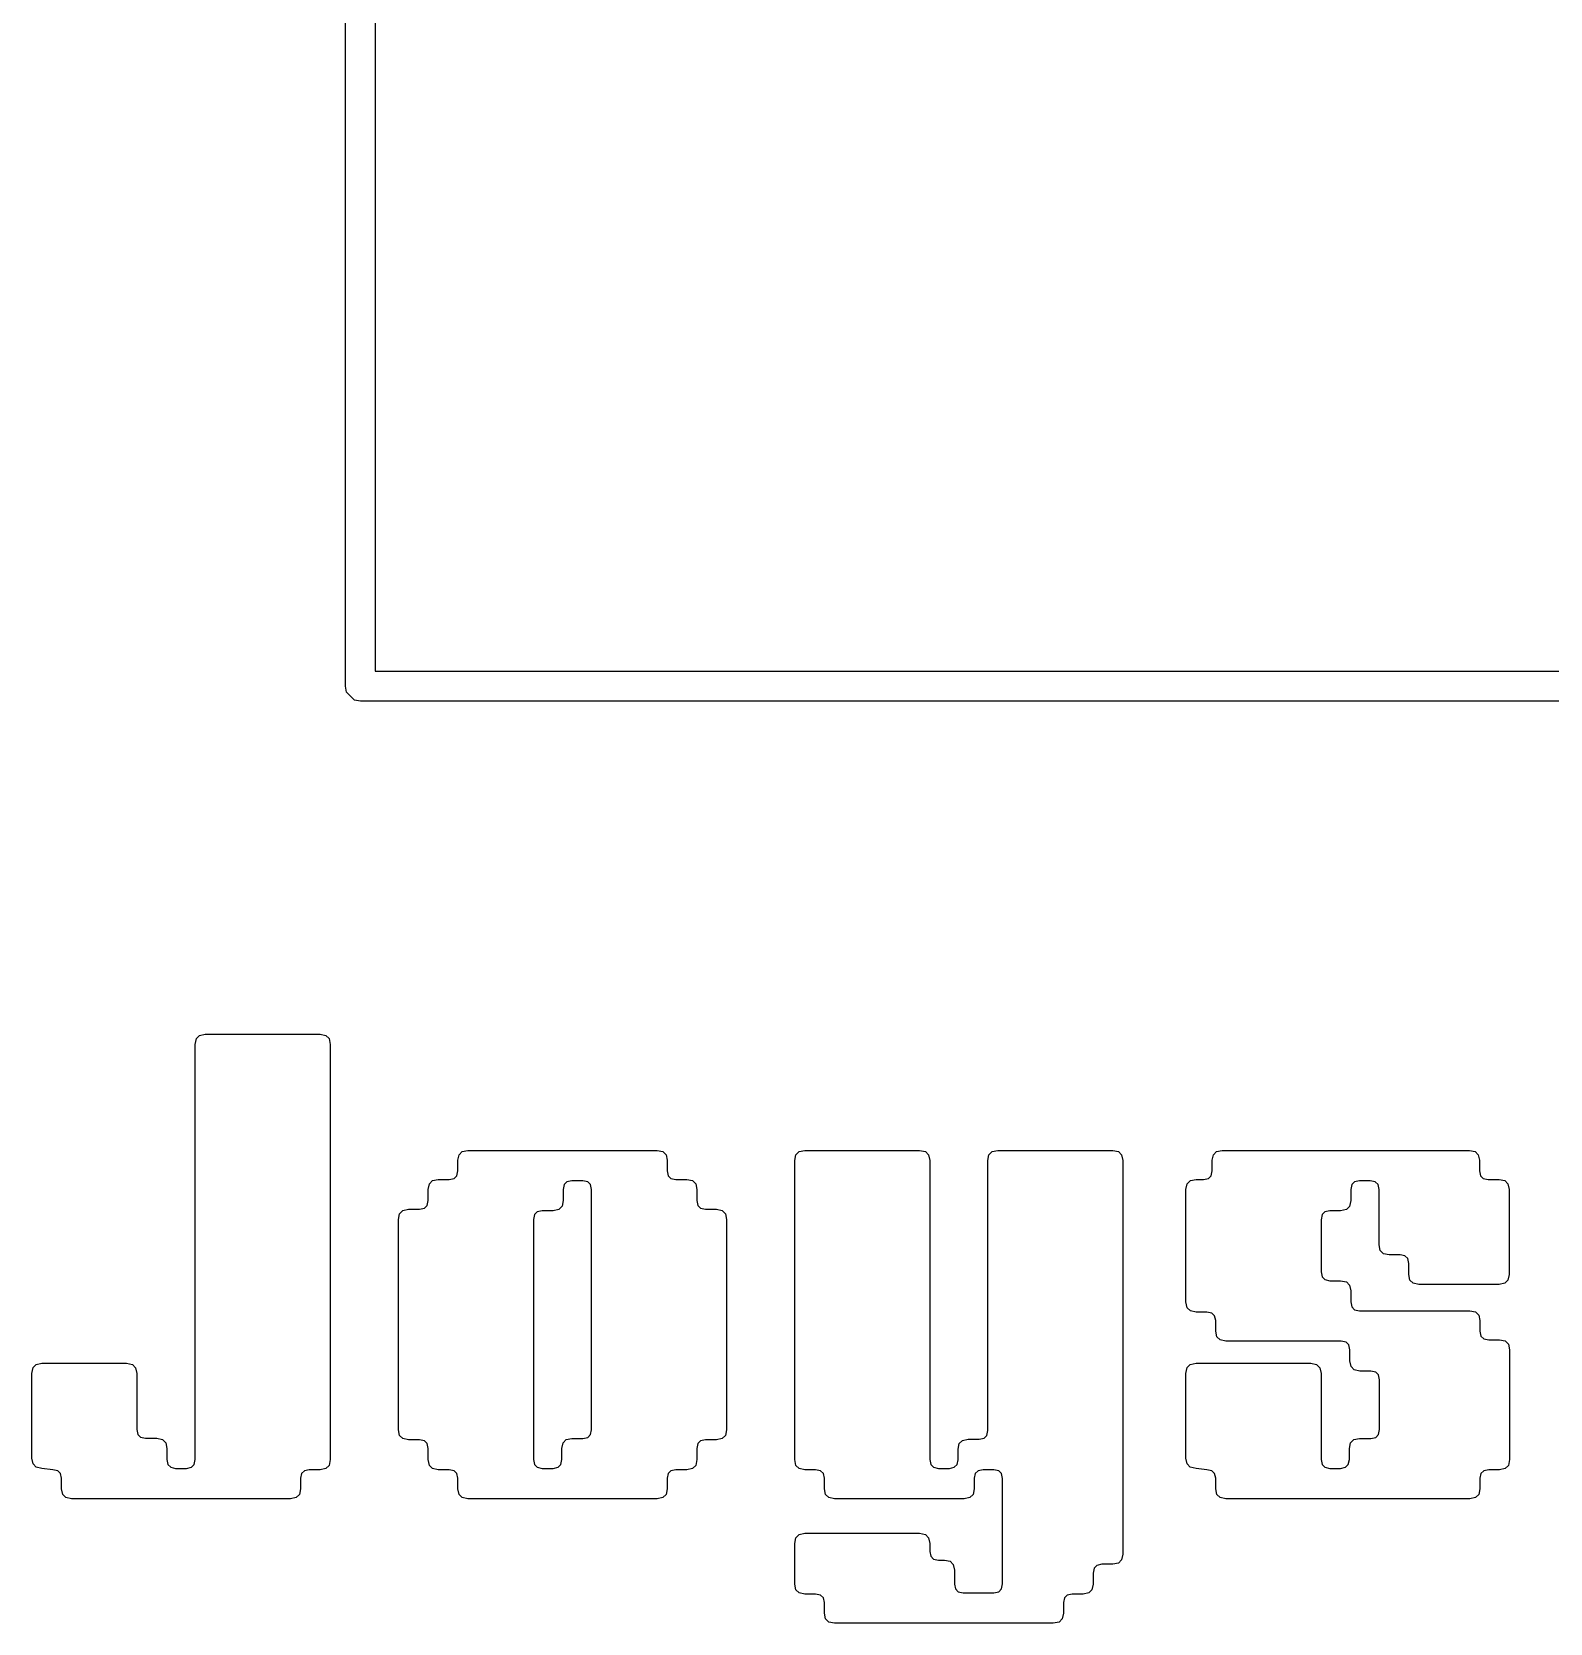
# Model space of a CAD drawing. Header units: millimetres. Extents: x 60 to 220, y -152 to -53.
# Drawn here: x 98.16 to 104.59, y -130.27 to -123.52 of the extents above; entities that cross this region are included whole.
import ezdxf

# ---------------------------------------------------------------- set-up
doc = ezdxf.new("R2010")
doc.units = ezdxf.units.MM
doc.layers.add('F.Silkscreen', color=41, linetype='CONTINUOUS', true_color=0xf2eda1)

msp = doc.modelspace()

# ---------------------------------------------------------------- linework, layer by layer
at = {"layer": 'F.Silkscreen', "linetype": 'CONTINUOUS'}
for p, q in [((99.6135, -120), (99.6135, -126.2365)), ((99.4865, -126.3), (99.4865, -120.0635)), ((99.6135, -126.2365), (110.3865, -126.2365)), ((99.491334, -126.3243), (99.4865, -126.3)), ((99.5257, -126.358666), (99.491334, -126.3243)), ((99.55, -126.3635), (99.5257, -126.358666)), ((110.45, -126.3635), (99.55, -126.3635)), ((98.85021, -127.81829), (98.855232, -127.793947)), ((98.855232, -127.793947), (98.868709, -127.780449)), ((98.868709, -127.780449), (98.892983, -127.775425)), ((98.892983, -127.775425), (99.379972, -127.775425)), ((99.379972, -127.775425), (99.404246, -127.780449)), ((99.404246, -127.780449), (99.417723, -127.793947)), ((99.417723, -127.793947), (99.422745, -127.81829)), ((98.85021, -129.579036), (98.85021, -127.81829)), ((99.422745, -127.81829), (99.422745, -129.579036)), ((99.981728, -128.27278), (100.006089, -128.267819)), ((100.006089, -128.267819), (100.807786, -128.267819)), ((100.807786, -128.267819), (100.832146, -128.27278)), ((101.409454, -128.272849), (101.433719, -128.267819)), ((101.433719, -128.267819), (101.920617, -128.267819)), ((101.920617, -128.267819), (101.944882, -128.272849)), ((102.22792, -128.272855), (102.252177, -128.267819)), ((102.252177, -128.267819), (102.739075, -128.267819)), ((102.739075, -128.267819), (102.76334, -128.272849)), ((103.17902, -128.272784), (103.203441, -128.267819)), ((103.203441, -128.267819), (104.250602, -128.267819)), ((104.250602, -128.267819), (104.274963, -128.27278)), ((99.963316, -128.309767), (99.968293, -128.286031)), ((99.963316, -128.35483), (99.963316, -128.309767)), ((99.968293, -128.286031), (99.981728, -128.27278)), ((100.832146, -128.27278), (100.845582, -128.286031)), ((100.845582, -128.286031), (100.850559, -128.309767)), ((100.850559, -128.309767), (100.850559, -128.35483)), ((101.390946, -128.310775), (101.395972, -128.286372)), ((101.390946, -129.578945), (101.390946, -128.310775)), ((101.395972, -128.286372), (101.409454, -128.272849)), ((101.944882, -128.272849), (101.958363, -128.286372)), ((101.958363, -128.286372), (101.96339, -128.310775)), ((101.96339, -128.310775), (101.96339, -129.578945)), ((102.209404, -128.310867), (102.214435, -128.286402)), ((102.209404, -129.455755), (102.209404, -128.310867)), ((102.214435, -128.286402), (102.22792, -128.272855)), ((102.76334, -128.272849), (102.776821, -128.286372)), ((102.776821, -128.286372), (102.781848, -128.310775)), ((102.781848, -128.310775), (102.781848, -129.980022)), ((103.160577, -128.309767), (103.16556, -128.286039)), ((103.160577, -128.35483), (103.160577, -128.309767)), ((103.16556, -128.286039), (103.17902, -128.272784)), ((104.274963, -128.27278), (104.288398, -128.286031)), ((104.288398, -128.286031), (104.293375, -128.309767)), ((104.293375, -128.309767), (104.293375, -128.35483)), ((99.842501, -128.409501), (99.855987, -128.395953)), ((99.855987, -128.395953), (99.880243, -128.390917)), ((99.880243, -128.390917), (99.926405, -128.390917)), ((99.926405, -128.390917), (99.947438, -128.386644)), ((99.947438, -128.386644), (99.959027, -128.37524)), ((99.959027, -128.37524), (99.963316, -128.35483)), ((100.425897, -128.401128), (100.414257, -128.412829)), ((100.446825, -128.396779), (100.425897, -128.401128)), ((100.493079, -128.396779), (100.446825, -128.396779)), ((100.514007, -128.401128), (100.493079, -128.396779)), ((100.525646, -128.412829), (100.514007, -128.401128)), ((100.850559, -128.35483), (100.854854, -128.375231)), ((100.854854, -128.375231), (100.866468, -128.386639)), ((100.866468, -128.386639), (100.887561, -128.390917)), ((100.887561, -128.390917), (100.933723, -128.390917)), ((100.933723, -128.390917), (100.957979, -128.395953)), ((100.957979, -128.395953), (100.971465, -128.409501)), ((103.05443, -128.409593), (103.067928, -128.395972)), ((103.067928, -128.395972), (103.092158, -128.390917)), ((103.092158, -128.390917), (103.123666, -128.390917)), ((103.123666, -128.390917), (103.144699, -128.386644)), ((103.144699, -128.386644), (103.156288, -128.37524)), ((103.156288, -128.37524), (103.160577, -128.35483)), ((103.763776, -128.401146), (103.752124, -128.412921)), ((103.784678, -128.396779), (103.763776, -128.401146)), ((103.83084, -128.396779), (103.784678, -128.396779)), ((103.851803, -128.401103), (103.83084, -128.396779)), ((103.863426, -128.412705), (103.851803, -128.401103)), ((104.293375, -128.35483), (104.297664, -128.37524)), ((104.297664, -128.37524), (104.309253, -128.386644)), ((104.309253, -128.386644), (104.330286, -128.390917)), ((104.330286, -128.390917), (104.37654, -128.390917)), ((104.37654, -128.390917), (104.400831, -128.395929)), ((104.400831, -128.395929), (104.4143, -128.409377)), ((99.83747, -128.433965), (99.842501, -128.409501)), ((99.83747, -128.480493), (99.83747, -128.433965)), ((100.414257, -128.412829), (100.409914, -128.433965)), ((100.409914, -128.433965), (100.409914, -128.480493)), ((100.52999, -128.433965), (100.525646, -128.412829)), ((100.52999, -129.452091), (100.52999, -128.433965)), ((100.971465, -128.409501), (100.976496, -128.433965)), ((100.976496, -128.433965), (100.976496, -128.480493)), ((103.049385, -128.43424), (103.05443, -128.409593)), ((103.049385, -128.91033), (103.049385, -128.43424)), ((103.752124, -128.412921), (103.747767, -128.43424)), ((103.747767, -128.43424), (103.747767, -128.480951)), ((103.867751, -128.433599), (103.863426, -128.412705)), ((103.867751, -128.668072), (103.867751, -128.433599)), ((104.4143, -128.409377), (104.419313, -128.433599)), ((104.419313, -128.433599), (104.419313, -128.793735)), ((99.711532, -128.560727), (99.716563, -128.536263)), ((99.716563, -128.536263), (99.730049, -128.522715)), ((99.730049, -128.522715), (99.754305, -128.517679)), ((99.754305, -128.517679), (99.800467, -128.517679)), ((99.800467, -128.517679), (99.821456, -128.513326)), ((99.821456, -128.513326), (99.83312, -128.501621)), ((99.83312, -128.501621), (99.83747, -128.480493)), ((100.28832, -128.539591), (100.283976, -128.560727)), ((100.299959, -128.52789), (100.28832, -128.539591)), ((100.320887, -128.523541), (100.299959, -128.52789)), ((100.367141, -128.523541), (100.320887, -128.523541)), ((100.391397, -128.518505), (100.367141, -128.523541)), ((100.404883, -128.504957), (100.391397, -128.518505)), ((100.409914, -128.480493), (100.404883, -128.504957)), ((100.976496, -128.480493), (100.98084, -128.50163)), ((100.98084, -128.50163), (100.992479, -128.513331)), ((100.992479, -128.513331), (101.013407, -128.517679)), ((101.013407, -128.517679), (101.059569, -128.517679)), ((101.059569, -128.517679), (101.083886, -128.52272)), ((101.083886, -128.52272), (101.097397, -128.536272)), ((101.097397, -128.536272), (101.102434, -128.560727)), ((103.626186, -128.540416), (103.621829, -128.561734)), ((103.637838, -128.528641), (103.626186, -128.540416)), ((103.658741, -128.524274), (103.637838, -128.528641)), ((103.704903, -128.524274), (103.658741, -128.524274)), ((103.729194, -128.519214), (103.704903, -128.524274)), ((103.742716, -128.505589), (103.729194, -128.519214)), ((103.747767, -128.480951), (103.742716, -128.505589)), ((99.711532, -129.452091), (99.711532, -128.560727)), ((100.283976, -128.560727), (100.283976, -129.578853)), ((101.102434, -128.560727), (101.102434, -129.452091)), ((103.621829, -128.561734), (103.621829, -128.782835)), ((103.872769, -128.692354), (103.867751, -128.668072)), ((103.886242, -128.705827), (103.872769, -128.692354)), ((103.910525, -128.710845), (103.886242, -128.705827)), ((103.956778, -128.710845), (103.910525, -128.710845)), ((103.977741, -128.715168), (103.956778, -128.710845)), ((103.989364, -128.726771), (103.977741, -128.715168)), ((103.993689, -128.747664), (103.989364, -128.726771)), ((103.621829, -128.782835), (103.626186, -128.804154)), ((103.626186, -128.804154), (103.637838, -128.815929)), ((103.993689, -128.793735), (103.993689, -128.747664)), ((103.998702, -128.817956), (103.993689, -128.793735)), ((104.419313, -128.793735), (104.4143, -128.817956)), ((103.637838, -128.815929), (103.658741, -128.820296)), ((103.658741, -128.820296), (103.704903, -128.820296)), ((103.704903, -128.820296), (103.729194, -128.825356)), ((103.729194, -128.825356), (103.742716, -128.838981)), ((103.742716, -128.838981), (103.747767, -128.863619)), ((103.747767, -128.863619), (103.747767, -128.91033)), ((104.012171, -128.831405), (103.998702, -128.817956)), ((104.036462, -128.836416), (104.012171, -128.831405)), ((104.37654, -128.836416), (104.036462, -128.836416)), ((104.400831, -128.831405), (104.37654, -128.836416)), ((104.4143, -128.817956), (104.400831, -128.831405)), ((103.05443, -128.934976), (103.049385, -128.91033)), ((103.067928, -128.948598), (103.05443, -128.934976)), ((103.747767, -128.91033), (103.752124, -128.931649)), ((103.752124, -128.931649), (103.763776, -128.943424)), ((103.763776, -128.943424), (103.784678, -128.947791)), ((103.092158, -128.953653), (103.067928, -128.948598)), ((103.13832, -128.953653), (103.092158, -128.953653)), ((103.159414, -128.957931), (103.13832, -128.953653)), ((103.171028, -128.969339), (103.159414, -128.957931)), ((103.175323, -128.98974), (103.171028, -128.969339)), ((103.175323, -129.034802), (103.175323, -128.98974)), ((103.784678, -128.947791), (104.252709, -128.947791)), ((104.252709, -128.947791), (104.277069, -128.952752)), ((104.277069, -128.952752), (104.290505, -128.966003)), ((104.290505, -128.966003), (104.295482, -128.98974)), ((104.295482, -128.98974), (104.295482, -129.034802)), ((103.1803, -129.058539), (103.175323, -129.034802)), ((103.193735, -129.07179), (103.1803, -129.058539)), ((103.218096, -129.076751), (103.193735, -129.07179)), ((103.707009, -129.076751), (103.218096, -129.076751)), ((103.727938, -129.0811), (103.707009, -129.076751)), ((103.739577, -129.092801), (103.727938, -129.0811)), ((104.295482, -129.034802), (104.299771, -129.055212)), ((104.299771, -129.055212), (104.31136, -129.066616)), ((104.31136, -129.066616), (104.332393, -129.070889)), ((104.332393, -129.070889), (104.378555, -129.070889)), ((104.378555, -129.070889), (104.402811, -129.075926)), ((104.402811, -129.075926), (104.416297, -129.089473)), ((103.74392, -129.113937), (103.739577, -129.092801)), ((103.74392, -129.160465), (103.74392, -129.113937)), ((104.416297, -129.089473), (104.421328, -129.113937)), ((104.421328, -129.113937), (104.421328, -129.578853)), ((98.15769, -129.213222), (98.162703, -129.189)), ((98.15769, -129.573358), (98.15769, -129.213222)), ((98.162703, -129.189), (98.176172, -129.175552)), ((98.176172, -129.175552), (98.200463, -129.17054)), ((98.200463, -129.17054), (98.559408, -129.17054)), ((98.559408, -129.17054), (98.583647, -129.175589)), ((98.583647, -129.175589), (98.597141, -129.189186)), ((98.597141, -129.189186), (98.602181, -129.213771)), ((98.602181, -129.213771), (98.602181, -129.451359)), ((103.049385, -129.213222), (103.054398, -129.189)), ((103.049385, -129.573358), (103.049385, -129.213222)), ((103.054398, -129.189), (103.067868, -129.175552)), ((103.067868, -129.175552), (103.092158, -129.17054)), ((103.092158, -129.17054), (103.579056, -129.17054)), ((103.579056, -129.17054), (103.603295, -129.175589)), ((103.603295, -129.175589), (103.616789, -129.189186)), ((103.616789, -129.189186), (103.621829, -129.213771)), ((103.621829, -129.213771), (103.621829, -129.57867)), ((103.748958, -129.184921), (103.74392, -129.160465)), ((103.762468, -129.198472), (103.748958, -129.184921)), ((103.786785, -129.203513), (103.762468, -129.198472)), ((103.832947, -129.203513), (103.786785, -129.203513)), ((103.853867, -129.207868), (103.832947, -129.203513)), ((103.86551, -129.219594), (103.853867, -129.207868)), ((103.869858, -129.240791), (103.86551, -129.219594)), ((103.869858, -129.452), (103.869858, -129.240791)), ((98.602181, -129.451359), (98.606533, -129.472616)), ((98.606533, -129.472616), (98.618181, -129.484367)), ((98.618181, -129.484367), (98.639092, -129.488728)), ((99.716563, -129.476555), (99.711532, -129.452091)), ((99.730049, -129.490103), (99.716563, -129.476555)), ((100.493079, -129.489277), (100.514007, -129.484929)), ((100.514007, -129.484929), (100.525646, -129.473228)), ((100.525646, -129.473228), (100.52999, -129.452091)), ((101.097397, -129.476547), (101.083886, -129.490098)), ((101.102434, -129.452091), (101.097397, -129.476547)), ((102.193421, -129.488592), (102.20506, -129.476891)), ((102.20506, -129.476891), (102.209404, -129.455755)), ((103.832947, -129.489277), (103.853867, -129.484922)), ((103.853867, -129.484922), (103.86551, -129.473197)), ((103.86551, -129.473197), (103.869858, -129.452)), ((98.639092, -129.488728), (98.687361, -129.488728)), ((98.687361, -129.488728), (98.7116, -129.493776)), ((98.7116, -129.493776), (98.725094, -129.507373)), ((98.725094, -129.507373), (98.730134, -129.531959)), ((98.730134, -129.531959), (98.730134, -129.57867)), ((99.754305, -129.495139), (99.730049, -129.490103)), ((99.800467, -129.495139), (99.754305, -129.495139)), ((99.821456, -129.499492), (99.800467, -129.495139)), ((99.83312, -129.511197), (99.821456, -129.499492)), ((99.83747, -129.532325), (99.83312, -129.511197)), ((99.83747, -129.578853), (99.83747, -129.532325)), ((100.404052, -129.532325), (100.409083, -129.507861)), ((100.404052, -129.578853), (100.404052, -129.532325)), ((100.409083, -129.507861), (100.422569, -129.494314)), ((100.422569, -129.494314), (100.446825, -129.489277)), ((100.446825, -129.489277), (100.493079, -129.489277)), ((100.98084, -129.511189), (100.976496, -129.532325)), ((100.976496, -129.532325), (100.976496, -129.578853)), ((100.992479, -129.499488), (100.98084, -129.511189)), ((101.013407, -129.495139), (100.992479, -129.499488)), ((101.059569, -129.495139), (101.013407, -129.495139)), ((101.083886, -129.490098), (101.059569, -129.495139)), ((102.083466, -129.53489), (102.088443, -129.511153)), ((102.083466, -129.579952), (102.083466, -129.53489)), ((102.088443, -129.511153), (102.101878, -129.497902)), ((102.101878, -129.497902), (102.126239, -129.492941)), ((102.126239, -129.492941), (102.172492, -129.492941)), ((102.172492, -129.492941), (102.193421, -129.488592)), ((103.741905, -129.532325), (103.746936, -129.507861)), ((103.741905, -129.578853), (103.741905, -129.532325)), ((103.746936, -129.507861), (103.760422, -129.494314)), ((103.760422, -129.494314), (103.784678, -129.489277)), ((103.784678, -129.489277), (103.832947, -129.489277)), ((98.16269, -129.597597), (98.15769, -129.573358)), ((98.17611, -129.611037), (98.16269, -129.597597)), ((98.200279, -129.616039), (98.17611, -129.611037)), ((98.246441, -129.621901), (98.200279, -129.616039)), ((98.730134, -129.57867), (98.734492, -129.599919)), ((98.734492, -129.599919), (98.746165, -129.611674)), ((98.746165, -129.611674), (98.767137, -129.616039)), ((98.767137, -129.616039), (98.813298, -129.616039)), ((98.813298, -129.616039), (98.834244, -129.611703)), ((98.834244, -129.611703), (98.845875, -129.600052)), ((98.845875, -129.600052), (98.85021, -129.579036)), ((99.404246, -129.616877), (99.379972, -129.621901)), ((99.417723, -129.603379), (99.404246, -129.616877)), ((99.422745, -129.579036), (99.417723, -129.603379)), ((99.842501, -129.603317), (99.83747, -129.578853)), ((99.855987, -129.616865), (99.842501, -129.603317)), ((99.880243, -129.621901), (99.855987, -129.616865)), ((100.283976, -129.578853), (100.28832, -129.59999)), ((100.28832, -129.59999), (100.299959, -129.611691)), ((100.299959, -129.611691), (100.320887, -129.616039)), ((100.320887, -129.616039), (100.367141, -129.616039)), ((100.367141, -129.616039), (100.388069, -129.611691)), ((100.388069, -129.611691), (100.399709, -129.59999)), ((100.399709, -129.59999), (100.404052, -129.578853)), ((100.957979, -129.616865), (100.933723, -129.621901)), ((100.971465, -129.603317), (100.957979, -129.616865)), ((100.976496, -129.578853), (100.971465, -129.603317)), ((101.395972, -129.603348), (101.390946, -129.578945)), ((101.409454, -129.616871), (101.395972, -129.603348)), ((101.433719, -129.621901), (101.409454, -129.616871)), ((101.96339, -129.578945), (101.967729, -129.600021)), ((101.967729, -129.600021), (101.979364, -129.611697)), ((101.979364, -129.611697), (102.000301, -129.616039)), ((102.000301, -129.616039), (102.046555, -129.616039)), ((102.046555, -129.616039), (102.067588, -129.611766)), ((102.067588, -129.611766), (102.079177, -129.600362)), ((102.079177, -129.600362), (102.083466, -129.579952)), ((103.054386, -129.597597), (103.049385, -129.573358)), ((103.067806, -129.611037), (103.054386, -129.597597)), ((103.091975, -129.616039), (103.067806, -129.611037)), ((103.138137, -129.621901), (103.091975, -129.616039)), ((103.621829, -129.57867), (103.626182, -129.599928)), ((103.626182, -129.599928), (103.637829, -129.611678)), ((103.637829, -129.611678), (103.658741, -129.616039)), ((103.658741, -129.616039), (103.704903, -129.616039)), ((103.704903, -129.616039), (103.725892, -129.611686)), ((103.725892, -129.611686), (103.737556, -129.599981)), ((103.737556, -129.599981), (103.741905, -129.578853)), ((104.402811, -129.616865), (104.378555, -129.621901)), ((104.416297, -129.603317), (104.402811, -129.616865)), ((104.421328, -129.578853), (104.416297, -129.603317)), ((98.267657, -129.626188), (98.246441, -129.621901)), ((98.27932, -129.637604), (98.267657, -129.626188)), ((98.283627, -129.657988), (98.27932, -129.637604)), ((98.283627, -129.703051), (98.283627, -129.657988)), ((99.301103, -129.637587), (99.296808, -129.657988)), ((99.296808, -129.657988), (99.296808, -129.703051)), ((99.312717, -129.626179), (99.301103, -129.637587)), ((99.33381, -129.621901), (99.312717, -129.626179)), ((99.379972, -129.621901), (99.33381, -129.621901)), ((99.926405, -129.621901), (99.880243, -129.621901)), ((99.947438, -129.626175), (99.926405, -129.621901)), ((99.959027, -129.637579), (99.947438, -129.626175)), ((99.963316, -129.657988), (99.959027, -129.637579)), ((99.963316, -129.703051), (99.963316, -129.657988)), ((100.854854, -129.637587), (100.850559, -129.657988)), ((100.850559, -129.657988), (100.850559, -129.703051)), ((100.866468, -129.626179), (100.854854, -129.637587)), ((100.887561, -129.621901), (100.866468, -129.626179)), ((100.933723, -129.621901), (100.887561, -129.621901)), ((101.479881, -129.621901), (101.433719, -129.621901)), ((101.500975, -129.626179), (101.479881, -129.621901)), ((101.512588, -129.637587), (101.500975, -129.626179)), ((101.516884, -129.657988), (101.512588, -129.637587)), ((101.516884, -129.703051), (101.516884, -129.657988)), ((102.15654, -129.637579), (102.152251, -129.657988)), ((102.152251, -129.657988), (102.152251, -129.703051)), ((102.168129, -129.626175), (102.15654, -129.637579)), ((102.189162, -129.621901), (102.168129, -129.626175)), ((102.235415, -129.621901), (102.189162, -129.621901)), ((102.256344, -129.62625), (102.235415, -129.621901)), ((102.267983, -129.637951), (102.256344, -129.62625)), ((102.272327, -129.659087), (102.267983, -129.637951)), ((102.272327, -130.106418), (102.272327, -129.659087)), ((103.159353, -129.626188), (103.138137, -129.621901)), ((103.171016, -129.637604), (103.159353, -129.626188)), ((103.175323, -129.657988), (103.171016, -129.637604)), ((103.175323, -129.703051), (103.175323, -129.657988)), ((104.299771, -129.637579), (104.295482, -129.657988)), ((104.295482, -129.657988), (104.295482, -129.703051)), ((104.31136, -129.626175), (104.299771, -129.637579)), ((104.332393, -129.621901), (104.31136, -129.626175)), ((104.378555, -129.621901), (104.332393, -129.621901)), ((98.288604, -129.726788), (98.283627, -129.703051)), ((98.30204, -129.740038), (98.288604, -129.726788)), ((98.3264, -129.745), (98.30204, -129.740038)), ((99.254035, -129.745), (98.3264, -129.745)), ((99.278395, -129.740038), (99.254035, -129.745)), ((99.291831, -129.726788), (99.278395, -129.740038)), ((99.296808, -129.703051), (99.291831, -129.726788)), ((99.968293, -129.726788), (99.963316, -129.703051)), ((99.981728, -129.740038), (99.968293, -129.726788)), ((100.006089, -129.745), (99.981728, -129.740038)), ((100.807786, -129.745), (100.006089, -129.745)), ((100.832146, -129.740038), (100.807786, -129.745)), ((100.845582, -129.726788), (100.832146, -129.740038)), ((100.850559, -129.703051), (100.845582, -129.726788)), ((101.52186, -129.726788), (101.516884, -129.703051)), ((101.535296, -129.740038), (101.52186, -129.726788)), ((101.559657, -129.745), (101.535296, -129.740038)), ((102.109478, -129.745), (101.559657, -129.745)), ((102.133838, -129.740038), (102.109478, -129.745)), ((102.147274, -129.726788), (102.133838, -129.740038)), ((102.152251, -129.703051), (102.147274, -129.726788)), ((103.1803, -129.726788), (103.175323, -129.703051)), ((103.193735, -129.740038), (103.1803, -129.726788)), ((103.218096, -129.745), (103.193735, -129.740038)), ((104.252709, -129.745), (103.218096, -129.745)), ((104.277069, -129.740038), (104.252709, -129.745)), ((104.290505, -129.726788), (104.277069, -129.740038)), ((104.295482, -129.703051), (104.290505, -129.726788)), ((101.409445, -129.896569), (101.433719, -129.891545)), ((101.433719, -129.891545), (101.920617, -129.891545)), ((101.920617, -129.891545), (101.94489, -129.896569)), ((101.390946, -129.93441), (101.395968, -129.910067)), ((101.390946, -130.106601), (101.390946, -129.93441)), ((101.395968, -129.910067), (101.409445, -129.896569)), ((101.94489, -129.896569), (101.958368, -129.910067)), ((101.958368, -129.910067), (101.96339, -129.93441)), ((101.96339, -129.93441), (101.96339, -129.968024)), ((101.96339, -129.968024), (101.96772, -129.988978)), ((101.96772, -129.988978), (101.979347, -130.000605)), ((101.979347, -130.000605), (102.000301, -130.004935)), ((102.000301, -130.004935), (102.025489, -130.004935)), ((102.025489, -130.004935), (102.049823, -130.009963)), ((102.049823, -130.009963), (102.063325, -130.023465)), ((102.063325, -130.023465), (102.068353, -130.0478)), ((102.692821, -130.022978), (102.671893, -130.027327)), ((102.739075, -130.022978), (102.692821, -130.022978)), ((102.76334, -130.017948), (102.739075, -130.022978)), ((102.776821, -130.004426), (102.76334, -130.017948)), ((102.781848, -129.980022), (102.776821, -130.004426)), ((102.068353, -130.0478), (102.068353, -130.106601)), ((102.660254, -130.039028), (102.65591, -130.060164)), ((102.65591, -130.060164), (102.65591, -130.106509)), ((102.671893, -130.027327), (102.660254, -130.039028)), ((101.395968, -130.130944), (101.390946, -130.106601)), ((101.409445, -130.144442), (101.395968, -130.130944)), ((101.433719, -130.149466), (101.409445, -130.144442)), ((101.479881, -130.149466), (101.433719, -130.149466)), ((101.500975, -130.153744), (101.479881, -130.149466)), ((101.512588, -130.165152), (101.500975, -130.153744)), ((102.068353, -130.106601), (102.072688, -130.127616)), ((102.072688, -130.127616), (102.084319, -130.139268)), ((102.084319, -130.139268), (102.105265, -130.143604)), ((102.105265, -130.143604), (102.235415, -130.143604)), ((102.235415, -130.143604), (102.256344, -130.139255)), ((102.256344, -130.139255), (102.267983, -130.127554)), ((102.267983, -130.127554), (102.272327, -130.106418)), ((102.545851, -130.153739), (102.534261, -130.165143)), ((102.566884, -130.149466), (102.545851, -130.153739)), ((102.613137, -130.149466), (102.566884, -130.149466)), ((102.637402, -130.144436), (102.613137, -130.149466)), ((102.650883, -130.130913), (102.637402, -130.144436)), ((102.65591, -130.106509), (102.650883, -130.130913)), ((101.516884, -130.185553), (101.512588, -130.165152)), ((101.516884, -130.230615), (101.516884, -130.185553)), ((102.534261, -130.165143), (102.529972, -130.185553)), ((102.529972, -130.185553), (102.529972, -130.230615)), ((101.52186, -130.254352), (101.516884, -130.230615)), ((101.535296, -130.267603), (101.52186, -130.254352)), ((101.559657, -130.272564), (101.535296, -130.267603)), ((102.487199, -130.272564), (101.559657, -130.272564)), ((102.51156, -130.267603), (102.487199, -130.272564)), ((102.524996, -130.254352), (102.51156, -130.267603)), ((102.529972, -130.230615), (102.524996, -130.254352))]:
    msp.add_line(p, q, dxfattribs=at)

doc.saveas('drawing.dxf')
